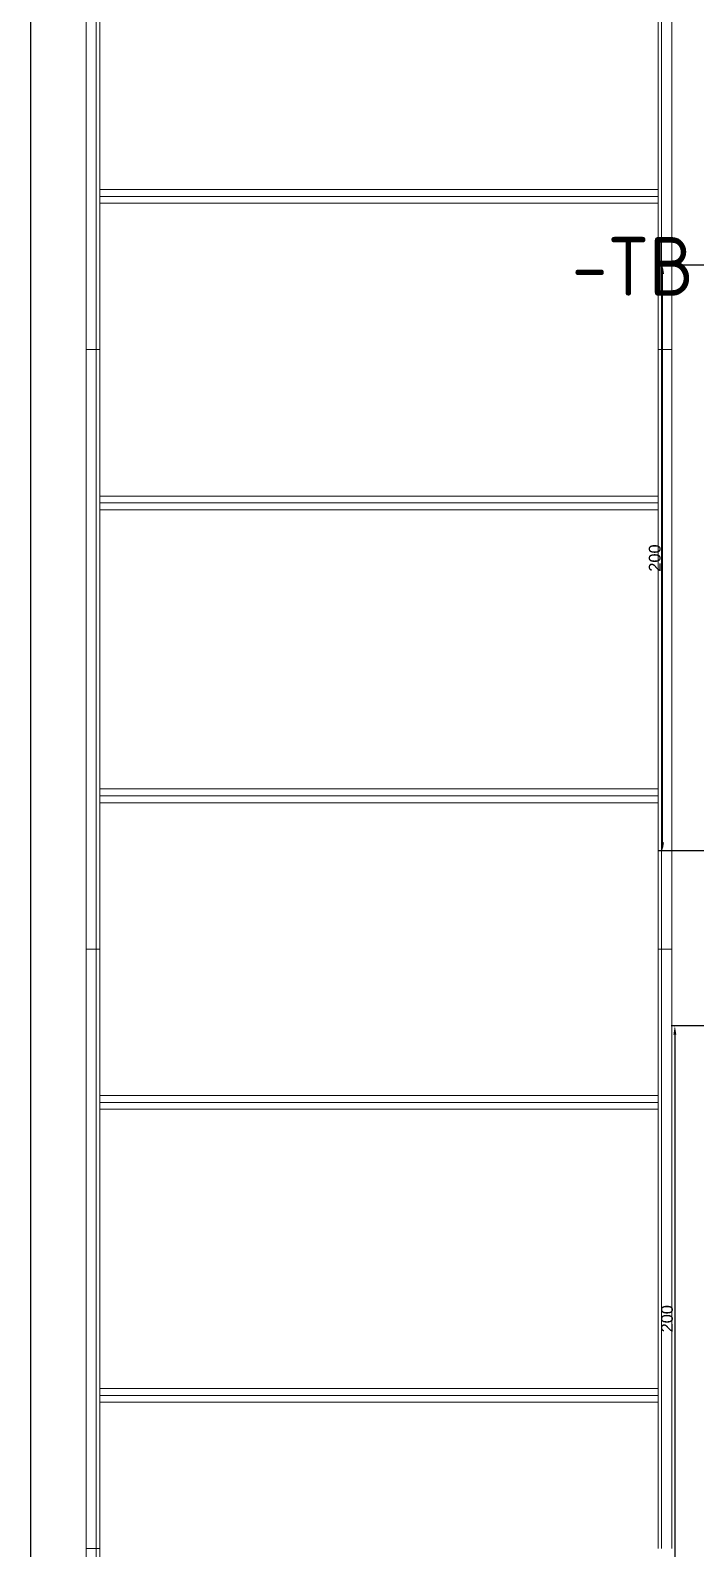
# Model space of a CAD drawing. Header units: millimetres. Extents: x 37984 to 70752, y 14140 to 37584.
# Drawn here: x 39064 to 39291, y 35391 to 35909 of the extents above; entities that cross this region are included whole.
import ezdxf
from ezdxf.enums import TextEntityAlignment as Align

# ---------------------------------------------------------------- set-up
doc = ezdxf.new("R2010")
doc.units = ezdxf.units.MM
doc.layers.add('! NO PLOT !', color=7, linetype='Continuous', true_color=0xff75dd, plot=False)
doc.layers.add('000-PI-Oprema', color=30, linetype='Continuous', lineweight=5)
doc.layers.add('000-PI-ORMAR', color=2, linetype='Continuous')
doc.layers.add('000-PI_TEXT', color=7, linetype='Continuous')
doc.styles.add('PI0', font='isocpeur.ttf', dxfattribs={"width": 0.9})
doc.styles.get("Standard").update_dxf_attribs({"font": 'arial.ttf'})
doc.dimstyles.new('ISO-25', dxfattribs={"dimtxt": 4, "dimasz": 3, "dimexe": 1.25, "dimexo": 0.625, "dimtad": 1, "dimtxsty": 'Standard', "dimcen": 3, "dimadec": 0, "dimazin": 0, "dimtfac": 1, "dimtmove": 0, "dimatfit": 3, "dimfxl": 1, "dimarcsym": 0})

# ---------------------------------------------------------------- blocks, each defined once
blk = doc.blocks.new('8606.000_montažna')
at = {"layer": '000-PI-ORMAR'}
blk.add_line((50683.39, 38449.42), (50683.39, 36559.42), dxfattribs=at)
blk = doc.blocks.new('*D1157')
at = {"layer": '! NO PLOT !', "color": 0, "lineweight": -2, "ltscale": 0.25, "transparency": 16777216}
for p, q in [((39302.55, 35829.1), (39278.77, 35829.1)), ((39280.02, 35632.1), (39280.02, 35826.1)), ((39302.55, 35629.1), (39278.77, 35629.1))]:
    blk.add_line(p, q, dxfattribs=at)
at = {"layer": '! NO PLOT !', "color": 0, "ltscale": 0.25, "transparency": 16777216}
for points in [[(39279.52, 35826.1), (39280.52, 35826.1), (39280.02, 35829.1)], [(39279.52, 35632.1), (39280.52, 35632.1), (39280.02, 35629.1)]]:
    blk.add_solid(points, dxfattribs=at)
at = {"layer": 'Defpoints', "color": 0, "ltscale": 0.25, "transparency": 16777216}
for p in [(39280.02, 35829.1), (39303.17, 35829.1), (39303.17, 35629.1)]:
    blk.add_point(p, dxfattribs=at)
at = {"layer": '! NO PLOT !', "color": 0, "ltscale": 0.25, "transparency": 16777216, "insert": (39277.35, 35729.1), "char_height": 4, "attachment_point": 5, "rotation": 90}
blk.add_mtext('200', dxfattribs=at)
blk = doc.blocks.new('*D1158')
at = {"layer": '! NO PLOT !', "color": 0, "lineweight": -2, "ltscale": 0.25, "transparency": 16777216}
for p, q in [((39302.55, 35569.4), (39282.96, 35569.4)), ((39284.21, 35566.4), (39284.21, 35372.4)), ((39302.55, 35369.4), (39282.96, 35369.4))]:
    blk.add_line(p, q, dxfattribs=at)
at = {"layer": '! NO PLOT !', "color": 0, "ltscale": 0.25, "transparency": 16777216}
for points in [[(39283.71, 35566.4), (39284.71, 35566.4), (39284.21, 35569.4)], [(39283.71, 35372.4), (39284.71, 35372.4), (39284.21, 35369.4)]]:
    blk.add_solid(points, dxfattribs=at)
at = {"layer": 'Defpoints', "color": 0, "ltscale": 0.25, "transparency": 16777216}
for p in [(39303.17, 35569.4), (39284.21, 35369.4), (39303.17, 35369.4)]:
    blk.add_point(p, dxfattribs=at)
at = {"layer": '! NO PLOT !', "color": 0, "ltscale": 0.25, "transparency": 16777216, "insert": (39281.54, 35469.4), "char_height": 4, "attachment_point": 5, "rotation": 90}
blk.add_mtext('200', dxfattribs=at)
blk = doc.blocks.new('*U852')
at = {"layer": '000-PI-Oprema', "ltscale": 0.25}
for p, q in [((-150, 1105.41), (-150, 1310.08)), ((-146.5, 1105.41), (-146.5, 1310.08)), ((-145.33, 1105.41), (-145.33, 1310.08)), ((45.33, 1105.41), (45.33, 1310.08)), ((46.5, 1105.41), (46.5, 1310.08)), ((50, 1105.41), (50, 1310.08)), ((-145.33, 1160.08), (45.33, 1160.08)), ((-145.33, 1157.74), (45.33, 1157.74)), ((-150, 1105.41), (-145.33, 1105.41)), ((-150, 1105.41), (-145.33, 1105.41)), ((-150, 900.74), (-150, 1105.41)), ((-146.5, 1105.41), (-146.5, 1105.41)), ((-146.5, 900.74), (-146.5, 1105.41)), ((-145.33, 900.74), (-145.33, 1105.41)), ((50, 1105.41), (45.33, 1105.41)), ((50, 1105.41), (45.33, 1105.41)), ((45.33, 900.74), (45.33, 1105.41)), ((46.5, 900.74), (46.5, 1105.41)), ((50, 900.74), (50, 1105.41)), ((-145.33, 1055.41), (45.33, 1055.41)), ((-145.33, 1053.07), (45.33, 1053.07)), ((-145.33, 955.41), (45.33, 955.41)), ((-145.33, 953.07), (45.33, 953.07)), ((-150, 900.74), (-145.33, 900.74)), ((-150, 900.74), (-145.33, 900.74)), ((-150, 696.07), (-150, 900.74)), ((-146.5, 900.74), (-146.5, 900.74)), ((-146.5, 696.07), (-146.5, 900.74)), ((-145.33, 696.07), (-145.33, 900.74)), ((50, 900.74), (45.33, 900.74)), ((50, 900.74), (45.33, 900.74)), ((45.33, 696.07), (45.33, 900.74)), ((46.5, 696.07), (46.5, 900.74)), ((50, 696.07), (50, 900.74)), ((-145.33, 850.74), (45.33, 850.74)), ((-145.33, 848.4), (45.33, 848.4)), ((-145.33, 750.74), (45.33, 750.74)), ((-145.33, 748.4), (45.33, 748.4)), ((-150, 696.07), (-145.33, 696.07)), ((-150, 696.07), (-145.33, 696.07)), ((-150, 491.4), (-150, 696.07)), ((-146.5, 696.07), (-146.5, 696.07)), ((-146.5, 491.4), (-146.5, 696.07)), ((-145.33, 491.4), (-145.33, 696.07))]:
    blk.add_line(p, q, dxfattribs=at)
for points in [[(-145.33, 1155.41), (45.33, 1155.41)], [(-145.33, 1050.74), (45.33, 1050.74)], [(-145.33, 950.74), (45.33, 950.74)], [(-145.33, 846.07), (45.33, 846.07)], [(-145.33, 746.07), (45.33, 746.07)]]:
    blk.add_lwpolyline(points, dxfattribs=at)

msp = doc.modelspace()

# ---------------------------------------------------------------- block references
at = {"layer": '! NO PLOT !'}
msp.add_blockref('*U852', (39233.172, 34694.846), dxfattribs=at)
at = {"layer": '000-PI-Oprema'}
msp.add_blockref('8606.000_montažna', (-11619.223, -1740.014), dxfattribs=at)

# ---------------------------------------------------------------- texts
at = {"layer": '000-PI_TEXT', "style": 'PI0', "width": 0.9}
msp.add_text('-TB 038 11', height=20, dxfattribs=at).set_placement((39309.643, 35828.742), align=Align.MIDDLE)

# ---------------------------------------------------------------- dimensions: what is measured, and where the dimension line sits
at = {"layer": '! NO PLOT !', "ltscale": 0.25}
for base, p1, p2, picture, middle in [((39280.02, 35829.104), (39303.172, 35629.104), (39303.172, 35829.104), '*D1157', (39277.353, 35729.104)), ((39284.208, 35369.404), (39303.172, 35569.404), (39303.172, 35369.404), '*D1158', (39281.54, 35469.404))]:
    dim = msp.add_linear_dim(base=base, p1=p1, p2=p2, angle=90, dimstyle='ISO-25', dxfattribs=at)
    dim.commit()
    dim.dimension.update_dxf_attribs({"geometry": picture, "text_midpoint": middle})

doc.saveas('drawing.dxf')
